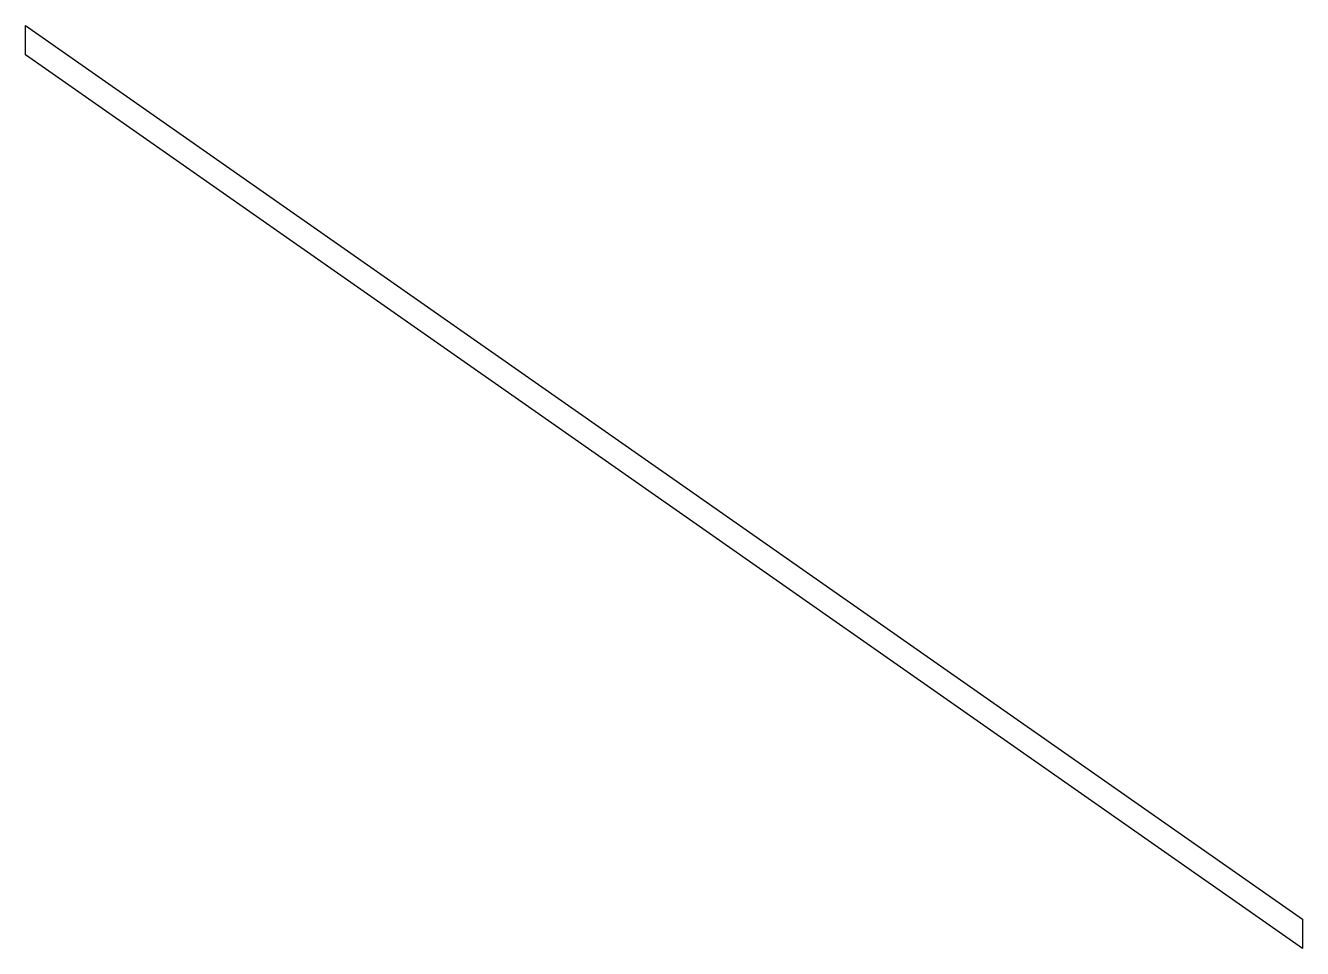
# Model space of a CAD drawing. Header units: millimetres. Extents: x 0 to 260, y 0 to 188.
import ezdxf

# ---------------------------------------------------------------- set-up
doc = ezdxf.new("R2010")
doc.units = ezdxf.units.MM

msp = doc.modelspace()

# ---------------------------------------------------------------- linework, layer by layer
for p, q in [((0, 188.05), (260, 6)), ((0, 182.05), (0, 188.05)), ((260, 0), (0, 182.05)), ((260, 6), (260, 0))]:
    msp.add_line(p, q)

doc.saveas('drawing.dxf')
